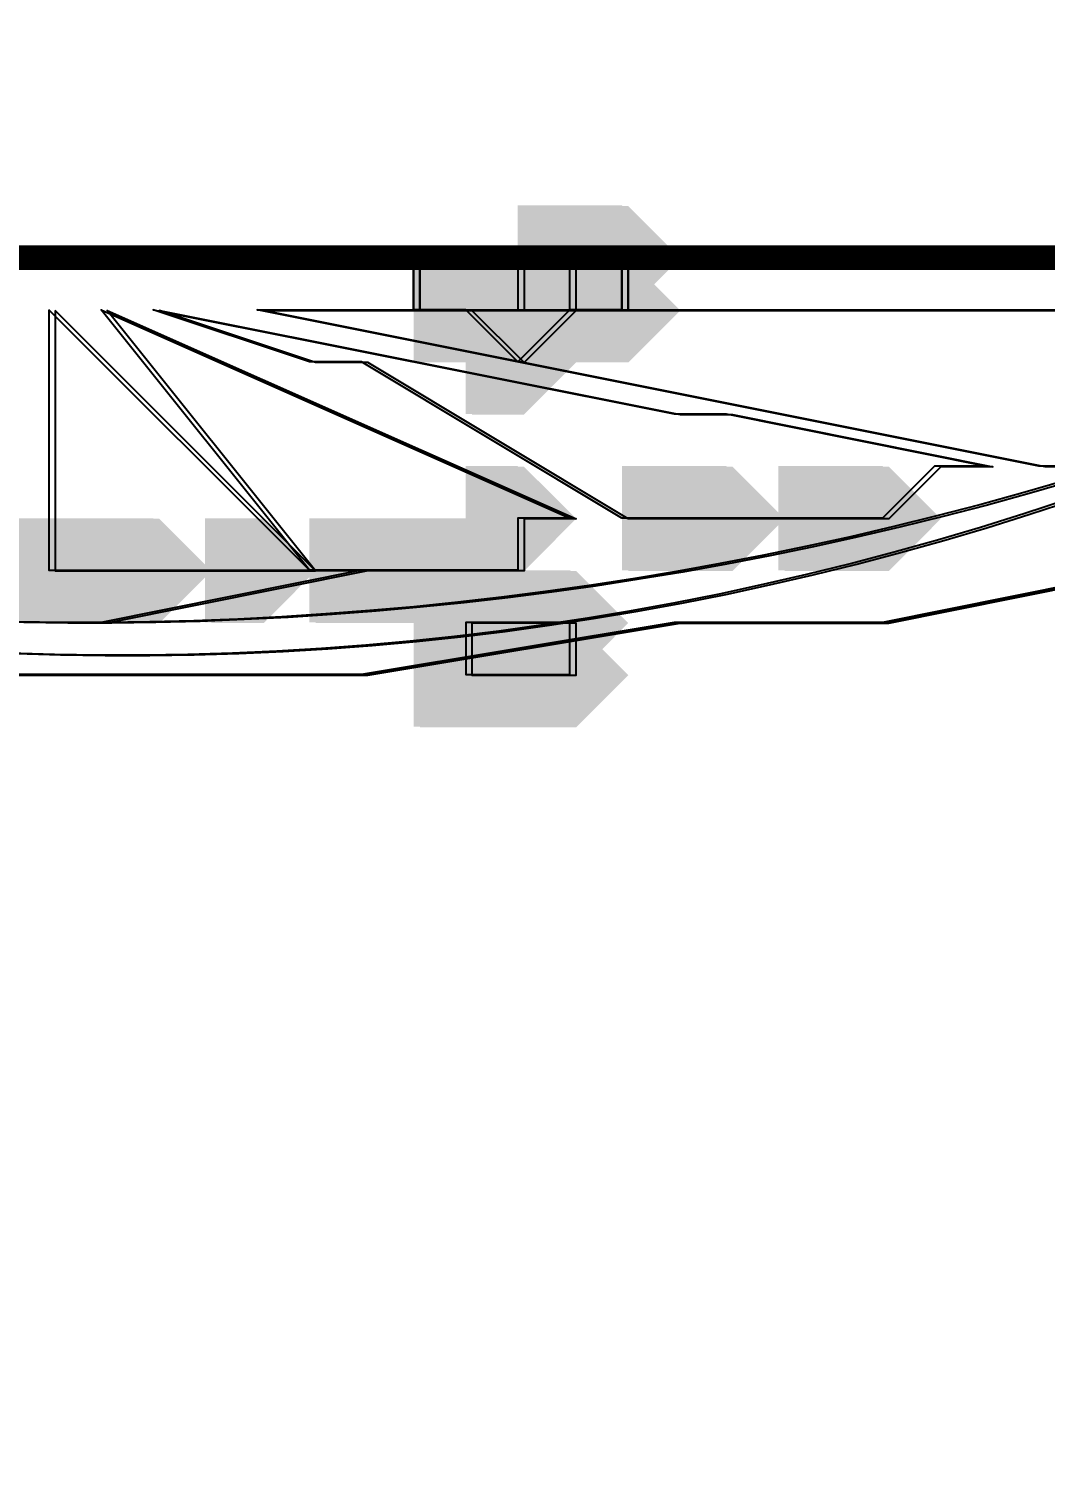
# Model space of a CAD drawing. Header units: millimetres. Extents: x -8689834 to 9419935, y 0 to 135940.
# Drawn here: x -61958.3 to -61875.7, y 117976.7 to 118093.3 of the extents above; entities that cross this region are included whole.
import ezdxf
from ezdxf import colors
from ezdxf.entities.mleader import LeaderData, LeaderLine
from ezdxf.math import Vec2, Vec3

# ---------------------------------------------------------------- set-up
doc = ezdxf.new("R2010")
doc.units = ezdxf.units.MM
doc.header["$MEASUREMENT"] = 0
doc.layers.get('0').update_dxf_attribs({"color": 250, "lineweight": 9})
doc.layers.add('АР_Отметки', color=250, linetype='Continuous', lineweight=15)
doc.layers.add('ТХ_обор_бытовое', color=14, linetype='Continuous')
doc.layers.get('0').freeze()
doc.styles.add('ISOCPEUR', font='isocpeur.ttf', dxfattribs={"width": 0.7})

# ---------------------------------------------------------------- blocks, each defined once
blk = doc.blocks.new('_DotSmall')
at = {"color": 0, "linetype": 'ByBlock', "const_width": 0.5}
blk.add_lwpolyline([(-0.0625, 0, 1), (0.0625, 0, 1)], format="xyb", close=True, dxfattribs=at)
blk = doc.blocks.new('У300')
at = {"layer": 'ТХ_обор_бытовое', "transparency": 33554559}
for points in [[(-230567.39, 67307.71), (-230571.63, 67307.71), (-230571.63, 67303.48), (-230567.39, 67299.24), (-230563.16, 67303.48), (-230563.16, 67307.71)], [(-230567.45, 67307.2), (-230571.68, 67307.2), (-230571.68, 67302.97), (-230567.45, 67298.73), (-230563.21, 67302.97), (-230563.21, 67307.2)], [(-230567.45, 67302.97), (-230571.68, 67302.97), (-230571.68, 67298.73), (-230567.45, 67294.5), (-230563.21, 67298.73), (-230563.21, 67302.97)], [(-230567.45, 67302.97), (-230571.68, 67302.97), (-230571.68, 67298.73), (-230567.45, 67294.5), (-230563.21, 67298.73), (-230563.21, 67302.97)], [(-230567.39, 67303.48), (-230571.63, 67303.48), (-230571.63, 67299.24), (-230567.39, 67295.01), (-230563.16, 67299.24), (-230563.16, 67303.48)], [(-230567.39, 67303.48), (-230571.63, 67303.48), (-230571.63, 67299.24), (-230567.39, 67295.01), (-230563.16, 67299.24), (-230563.16, 67303.48)], [(-230567.39, 67299.24), (-230571.63, 67299.24), (-230571.63, 67295.01), (-230567.39, 67290.78), (-230563.16, 67295.01), (-230563.16, 67299.24)], [(-230567.39, 67299.24), (-230571.63, 67299.24), (-230571.63, 67295.01), (-230567.39, 67290.78), (-230563.16, 67295.01), (-230563.16, 67299.24)], [(-230567.39, 67299.24), (-230571.63, 67299.24), (-230571.63, 67295.01), (-230567.39, 67290.78), (-230563.16, 67295.01), (-230563.16, 67299.24)], [(-230567.39, 67299.24), (-230571.63, 67299.24), (-230571.63, 67295.01), (-230567.39, 67290.78), (-230563.16, 67295.01), (-230563.16, 67299.24)], [(-230567.45, 67298.73), (-230571.68, 67298.73), (-230571.68, 67294.5), (-230567.45, 67290.27), (-230563.21, 67294.5), (-230563.21, 67298.73)], [(-230567.45, 67298.73), (-230571.68, 67298.73), (-230571.68, 67294.5), (-230567.45, 67290.27), (-230563.21, 67294.5), (-230563.21, 67298.73)], [(-230567.45, 67298.73), (-230571.68, 67298.73), (-230571.68, 67294.5), (-230567.45, 67290.27), (-230563.21, 67294.5), (-230563.21, 67298.73)], [(-230567.45, 67298.73), (-230571.68, 67298.73), (-230571.68, 67294.5), (-230567.45, 67290.27), (-230563.21, 67294.5), (-230563.21, 67298.73)], [(-230567.45, 67290.27), (-230571.68, 67290.27), (-230571.68, 67286.03), (-230567.45, 67281.8), (-230563.21, 67286.03), (-230563.21, 67290.27)], [(-230567.39, 67290.78), (-230571.63, 67290.78), (-230571.63, 67286.54), (-230567.39, 67282.31), (-230563.16, 67286.54), (-230563.16, 67290.78)], [(-230567.45, 67281.8), (-230571.68, 67281.8), (-230571.68, 67277.57), (-230567.45, 67273.33), (-230563.21, 67277.57), (-230563.21, 67281.8)], [(-230567.45, 67281.8), (-230571.68, 67281.8), (-230571.68, 67277.57), (-230567.45, 67273.33), (-230563.21, 67277.57), (-230563.21, 67281.8)], [(-230567.39, 67282.31), (-230571.63, 67282.31), (-230571.63, 67278.08), (-230567.39, 67273.84), (-230563.16, 67278.08), (-230563.16, 67282.31)], [(-230567.39, 67282.31), (-230571.63, 67282.31), (-230571.63, 67278.08), (-230567.39, 67273.84), (-230563.16, 67278.08), (-230563.16, 67282.31)], [(-230567.45, 67277.57), (-230571.68, 67277.57), (-230571.68, 67273.33), (-230567.45, 67269.1), (-230563.21, 67273.33), (-230563.21, 67277.57)], [(-230567.39, 67278.08), (-230571.63, 67278.08), (-230571.63, 67273.84), (-230567.39, 67269.61), (-230563.16, 67273.84), (-230563.16, 67278.08)], [(-230575.86, 67273.84), (-230580.09, 67273.84), (-230580.09, 67269.61), (-230575.86, 67265.38), (-230571.63, 67269.61), (-230571.63, 67273.84)], [(-230575.86, 67273.84), (-230580.09, 67273.84), (-230580.09, 67269.61), (-230575.86, 67265.38), (-230571.63, 67269.61), (-230571.63, 67273.84)], [(-230567.39, 67273.84), (-230571.63, 67273.84), (-230571.63, 67269.61), (-230567.39, 67265.38), (-230563.16, 67269.61), (-230563.16, 67273.84)], [(-230546.23, 67273.84), (-230550.46, 67273.84), (-230550.46, 67269.61), (-230546.23, 67265.38), (-230541.99, 67269.61), (-230541.99, 67273.84)], [(-230546.23, 67273.84), (-230550.46, 67273.84), (-230550.46, 67269.61), (-230546.23, 67265.38), (-230541.99, 67269.61), (-230541.99, 67273.84)], [(-230546.23, 67273.84), (-230550.46, 67273.84), (-230550.46, 67269.61), (-230546.23, 67265.38), (-230541.99, 67269.61), (-230541.99, 67273.84)], [(-230546.23, 67273.84), (-230550.46, 67273.84), (-230550.46, 67269.61), (-230546.23, 67265.38), (-230541.99, 67269.61), (-230541.99, 67273.84)], [(-230575.91, 67273.33), (-230580.15, 67273.33), (-230580.15, 67269.1), (-230575.91, 67264.87), (-230571.68, 67269.1), (-230571.68, 67273.33)], [(-230575.91, 67273.33), (-230580.15, 67273.33), (-230580.15, 67269.1), (-230575.91, 67264.87), (-230571.68, 67269.1), (-230571.68, 67273.33)], [(-230567.45, 67273.33), (-230571.68, 67273.33), (-230571.68, 67269.1), (-230567.45, 67264.87), (-230563.21, 67269.1), (-230563.21, 67273.33)], [(-230546.28, 67273.33), (-230550.51, 67273.33), (-230550.51, 67269.1), (-230546.28, 67264.87), (-230542.05, 67269.1), (-230542.05, 67273.33)], [(-230546.28, 67273.33), (-230550.51, 67273.33), (-230550.51, 67269.1), (-230546.28, 67264.87), (-230542.05, 67269.1), (-230542.05, 67273.33)], [(-230546.28, 67273.33), (-230550.51, 67273.33), (-230550.51, 67269.1), (-230546.28, 67264.87), (-230542.05, 67269.1), (-230542.05, 67273.33)], [(-230546.28, 67273.33), (-230550.51, 67273.33), (-230550.51, 67269.1), (-230546.28, 67264.87), (-230542.05, 67269.1), (-230542.05, 67273.33)], [(-230575.91, 67269.1), (-230580.15, 67269.1), (-230580.15, 67264.87), (-230575.91, 67260.63), (-230571.68, 67264.87), (-230571.68, 67269.1)], [(-230575.91, 67269.1), (-230580.15, 67269.1), (-230580.15, 67264.87), (-230575.91, 67260.63), (-230571.68, 67264.87), (-230571.68, 67269.1)], [(-230575.91, 67269.1), (-230580.15, 67269.1), (-230580.15, 67264.87), (-230575.91, 67260.63), (-230571.68, 67264.87), (-230571.68, 67269.1)], [(-230575.91, 67269.1), (-230580.15, 67269.1), (-230580.15, 67264.87), (-230575.91, 67260.63), (-230571.68, 67264.87), (-230571.68, 67269.1)], [(-230575.91, 67269.1), (-230580.15, 67269.1), (-230580.15, 67264.87), (-230575.91, 67260.63), (-230571.68, 67264.87), (-230571.68, 67269.1)], [(-230575.91, 67269.1), (-230580.15, 67269.1), (-230580.15, 67264.87), (-230575.91, 67260.63), (-230571.68, 67264.87), (-230571.68, 67269.1)], [(-230575.91, 67269.1), (-230580.15, 67269.1), (-230580.15, 67264.87), (-230575.91, 67260.63), (-230571.68, 67264.87), (-230571.68, 67269.1)], [(-230575.91, 67269.1), (-230580.15, 67269.1), (-230580.15, 67264.87), (-230575.91, 67260.63), (-230571.68, 67264.87), (-230571.68, 67269.1)], [(-230575.91, 67269.1), (-230580.15, 67269.1), (-230580.15, 67264.87), (-230575.91, 67260.63), (-230571.68, 67264.87), (-230571.68, 67269.1)], [(-230575.86, 67269.61), (-230580.09, 67269.61), (-230580.09, 67265.38), (-230575.86, 67261.14), (-230571.63, 67265.38), (-230571.63, 67269.61)], [(-230575.86, 67269.61), (-230580.09, 67269.61), (-230580.09, 67265.38), (-230575.86, 67261.14), (-230571.63, 67265.38), (-230571.63, 67269.61)], [(-230575.86, 67269.61), (-230580.09, 67269.61), (-230580.09, 67265.38), (-230575.86, 67261.14), (-230571.63, 67265.38), (-230571.63, 67269.61)], [(-230575.86, 67269.61), (-230580.09, 67269.61), (-230580.09, 67265.38), (-230575.86, 67261.14), (-230571.63, 67265.38), (-230571.63, 67269.61)], [(-230575.86, 67269.61), (-230580.09, 67269.61), (-230580.09, 67265.38), (-230575.86, 67261.14), (-230571.63, 67265.38), (-230571.63, 67269.61)], [(-230575.86, 67269.61), (-230580.09, 67269.61), (-230580.09, 67265.38), (-230575.86, 67261.14), (-230571.63, 67265.38), (-230571.63, 67269.61)], [(-230575.86, 67269.61), (-230580.09, 67269.61), (-230580.09, 67265.38), (-230575.86, 67261.14), (-230571.63, 67265.38), (-230571.63, 67269.61)], [(-230575.86, 67269.61), (-230580.09, 67269.61), (-230580.09, 67265.38), (-230575.86, 67261.14), (-230571.63, 67265.38), (-230571.63, 67269.61)], [(-230575.86, 67269.61), (-230580.09, 67269.61), (-230580.09, 67265.38), (-230575.86, 67261.14), (-230571.63, 67265.38), (-230571.63, 67269.61)], [(-230571.68, 67269.1), (-230575.91, 67269.1), (-230575.91, 67264.87), (-230571.68, 67260.63), (-230567.45, 67264.87), (-230567.45, 67269.1)], [(-230571.68, 67269.1), (-230575.91, 67269.1), (-230575.91, 67264.87), (-230571.68, 67260.63), (-230567.45, 67264.87), (-230567.45, 67269.1)], [(-230571.68, 67269.1), (-230575.91, 67269.1), (-230575.91, 67264.87), (-230571.68, 67260.63), (-230567.45, 67264.87), (-230567.45, 67269.1)], [(-230571.68, 67269.1), (-230575.91, 67269.1), (-230575.91, 67264.87), (-230571.68, 67260.63), (-230567.45, 67264.87), (-230567.45, 67269.1)], [(-230571.68, 67269.1), (-230575.91, 67269.1), (-230575.91, 67264.87), (-230571.68, 67260.63), (-230567.45, 67264.87), (-230567.45, 67269.1)], [(-230571.68, 67269.1), (-230575.91, 67269.1), (-230575.91, 67264.87), (-230571.68, 67260.63), (-230567.45, 67264.87), (-230567.45, 67269.1)], [(-230571.68, 67269.1), (-230575.91, 67269.1), (-230575.91, 67264.87), (-230571.68, 67260.63), (-230567.45, 67264.87), (-230567.45, 67269.1)], [(-230571.68, 67269.1), (-230575.91, 67269.1), (-230575.91, 67264.87), (-230571.68, 67260.63), (-230567.45, 67264.87), (-230567.45, 67269.1)], [(-230571.68, 67269.1), (-230575.91, 67269.1), (-230575.91, 67264.87), (-230571.68, 67260.63), (-230567.45, 67264.87), (-230567.45, 67269.1)], [(-230571.63, 67269.61), (-230575.86, 67269.61), (-230575.86, 67265.38), (-230571.63, 67261.14), (-230567.39, 67265.38), (-230567.39, 67269.61)], [(-230571.63, 67269.61), (-230575.86, 67269.61), (-230575.86, 67265.38), (-230571.63, 67261.14), (-230567.39, 67265.38), (-230567.39, 67269.61)], [(-230571.63, 67269.61), (-230575.86, 67269.61), (-230575.86, 67265.38), (-230571.63, 67261.14), (-230567.39, 67265.38), (-230567.39, 67269.61)], [(-230571.63, 67269.61), (-230575.86, 67269.61), (-230575.86, 67265.38), (-230571.63, 67261.14), (-230567.39, 67265.38), (-230567.39, 67269.61)], [(-230571.63, 67269.61), (-230575.86, 67269.61), (-230575.86, 67265.38), (-230571.63, 67261.14), (-230567.39, 67265.38), (-230567.39, 67269.61)], [(-230571.63, 67269.61), (-230575.86, 67269.61), (-230575.86, 67265.38), (-230571.63, 67261.14), (-230567.39, 67265.38), (-230567.39, 67269.61)], [(-230571.63, 67269.61), (-230575.86, 67269.61), (-230575.86, 67265.38), (-230571.63, 67261.14), (-230567.39, 67265.38), (-230567.39, 67269.61)], [(-230571.63, 67269.61), (-230575.86, 67269.61), (-230575.86, 67265.38), (-230571.63, 67261.14), (-230567.39, 67265.38), (-230567.39, 67269.61)], [(-230571.63, 67269.61), (-230575.86, 67269.61), (-230575.86, 67265.38), (-230571.63, 67261.14), (-230567.39, 67265.38), (-230567.39, 67269.61)], [(-230563.21, 67269.1), (-230567.45, 67269.1), (-230567.45, 67264.87), (-230563.21, 67260.63), (-230558.98, 67264.87), (-230558.98, 67269.1)], [(-230563.16, 67269.61), (-230567.39, 67269.61), (-230567.39, 67265.38), (-230563.16, 67261.14), (-230558.93, 67265.38), (-230558.93, 67269.61)], [(-230550.51, 67269.1), (-230554.75, 67269.1), (-230554.75, 67264.87), (-230550.51, 67260.63), (-230546.28, 67264.87), (-230546.28, 67269.1)], [(-230550.51, 67269.1), (-230554.75, 67269.1), (-230554.75, 67264.87), (-230550.51, 67260.63), (-230546.28, 67264.87), (-230546.28, 67269.1)], [(-230550.46, 67269.61), (-230554.69, 67269.61), (-230554.69, 67265.38), (-230550.46, 67261.14), (-230546.23, 67265.38), (-230546.23, 67269.61)], [(-230550.46, 67269.61), (-230554.69, 67269.61), (-230554.69, 67265.38), (-230550.46, 67261.14), (-230546.23, 67265.38), (-230546.23, 67269.61)], [(-230546.28, 67269.1), (-230550.51, 67269.1), (-230550.51, 67264.87), (-230546.28, 67260.63), (-230542.05, 67264.87), (-230542.05, 67269.1)], [(-230546.28, 67269.1), (-230550.51, 67269.1), (-230550.51, 67264.87), (-230546.28, 67260.63), (-230542.05, 67264.87), (-230542.05, 67269.1)], [(-230546.23, 67269.61), (-230550.46, 67269.61), (-230550.46, 67265.38), (-230546.23, 67261.14), (-230541.99, 67265.38), (-230541.99, 67269.61)], [(-230546.23, 67269.61), (-230550.46, 67269.61), (-230550.46, 67265.38), (-230546.23, 67261.14), (-230541.99, 67265.38), (-230541.99, 67269.61)], [(-230575.86, 67265.38), (-230580.09, 67265.38), (-230580.09, 67261.14), (-230575.86, 67256.91), (-230571.63, 67261.14), (-230571.63, 67265.38)], [(-230575.86, 67265.38), (-230580.09, 67265.38), (-230580.09, 67261.14), (-230575.86, 67256.91), (-230571.63, 67261.14), (-230571.63, 67265.38)], [(-230575.86, 67265.38), (-230580.09, 67265.38), (-230580.09, 67261.14), (-230575.86, 67256.91), (-230571.63, 67261.14), (-230571.63, 67265.38)], [(-230575.86, 67265.38), (-230580.09, 67265.38), (-230580.09, 67261.14), (-230575.86, 67256.91), (-230571.63, 67261.14), (-230571.63, 67265.38)], [(-230575.86, 67265.38), (-230580.09, 67265.38), (-230580.09, 67261.14), (-230575.86, 67256.91), (-230571.63, 67261.14), (-230571.63, 67265.38)], [(-230571.63, 67265.38), (-230575.86, 67265.38), (-230575.86, 67261.14), (-230571.63, 67256.91), (-230567.39, 67261.14), (-230567.39, 67265.38)], [(-230571.63, 67265.38), (-230575.86, 67265.38), (-230575.86, 67261.14), (-230571.63, 67256.91), (-230567.39, 67261.14), (-230567.39, 67265.38)], [(-230571.63, 67265.38), (-230575.86, 67265.38), (-230575.86, 67261.14), (-230571.63, 67256.91), (-230567.39, 67261.14), (-230567.39, 67265.38)], [(-230546.23, 67265.38), (-230550.46, 67265.38), (-230550.46, 67261.14), (-230546.23, 67256.91), (-230541.99, 67261.14), (-230541.99, 67265.38)], [(-230546.23, 67265.38), (-230550.46, 67265.38), (-230550.46, 67261.14), (-230546.23, 67256.91), (-230541.99, 67261.14), (-230541.99, 67265.38)], [(-230541.99, 67265.38), (-230546.23, 67265.38), (-230546.23, 67261.14), (-230541.99, 67256.91), (-230537.76, 67261.14), (-230537.76, 67265.38)], [(-230575.91, 67264.87), (-230580.15, 67264.87), (-230580.15, 67260.63), (-230575.91, 67256.4), (-230571.68, 67260.63), (-230571.68, 67264.87)], [(-230575.91, 67264.87), (-230580.15, 67264.87), (-230580.15, 67260.63), (-230575.91, 67256.4), (-230571.68, 67260.63), (-230571.68, 67264.87)], [(-230575.91, 67264.87), (-230580.15, 67264.87), (-230580.15, 67260.63), (-230575.91, 67256.4), (-230571.68, 67260.63), (-230571.68, 67264.87)], [(-230575.91, 67264.87), (-230580.15, 67264.87), (-230580.15, 67260.63), (-230575.91, 67256.4), (-230571.68, 67260.63), (-230571.68, 67264.87)], [(-230575.91, 67264.87), (-230580.15, 67264.87), (-230580.15, 67260.63), (-230575.91, 67256.4), (-230571.68, 67260.63), (-230571.68, 67264.87)], [(-230571.68, 67264.87), (-230575.91, 67264.87), (-230575.91, 67260.63), (-230571.68, 67256.4), (-230567.45, 67260.63), (-230567.45, 67264.87)], [(-230571.68, 67264.87), (-230575.91, 67264.87), (-230575.91, 67260.63), (-230571.68, 67256.4), (-230567.45, 67260.63), (-230567.45, 67264.87)], [(-230571.68, 67264.87), (-230575.91, 67264.87), (-230575.91, 67260.63), (-230571.68, 67256.4), (-230567.45, 67260.63), (-230567.45, 67264.87)], [(-230546.28, 67264.87), (-230550.51, 67264.87), (-230550.51, 67260.63), (-230546.28, 67256.4), (-230542.05, 67260.63), (-230542.05, 67264.87)], [(-230546.28, 67264.87), (-230550.51, 67264.87), (-230550.51, 67260.63), (-230546.28, 67256.4), (-230542.05, 67260.63), (-230542.05, 67264.87)], [(-230542.05, 67264.87), (-230546.28, 67264.87), (-230546.28, 67260.63), (-230542.05, 67256.4), (-230537.81, 67260.63), (-230537.81, 67264.87)], [(-230546.23, 67261.14), (-230550.46, 67261.14), (-230550.46, 67256.91), (-230546.23, 67252.68), (-230541.99, 67256.91), (-230541.99, 67261.14)], [(-230546.23, 67261.14), (-230550.46, 67261.14), (-230550.46, 67256.91), (-230546.23, 67252.68), (-230541.99, 67256.91), (-230541.99, 67261.14)], [(-230541.99, 67261.14), (-230546.23, 67261.14), (-230546.23, 67256.91), (-230541.99, 67252.68), (-230537.76, 67256.91), (-230537.76, 67261.14)], [(-230541.99, 67261.14), (-230546.23, 67261.14), (-230546.23, 67256.91), (-230541.99, 67252.68), (-230537.76, 67256.91), (-230537.76, 67261.14)], [(-230546.28, 67260.63), (-230550.51, 67260.63), (-230550.51, 67256.4), (-230546.28, 67252.17), (-230542.05, 67256.4), (-230542.05, 67260.63)], [(-230546.28, 67260.63), (-230550.51, 67260.63), (-230550.51, 67256.4), (-230546.28, 67252.17), (-230542.05, 67256.4), (-230542.05, 67260.63)], [(-230542.05, 67260.63), (-230546.28, 67260.63), (-230546.28, 67256.4), (-230542.05, 67252.17), (-230537.81, 67256.4), (-230537.81, 67260.63)], [(-230542.05, 67260.63), (-230546.28, 67260.63), (-230546.28, 67256.4), (-230542.05, 67252.17), (-230537.81, 67256.4), (-230537.81, 67260.63)], [(-230563.21, 67256.4), (-230567.45, 67256.4), (-230567.45, 67252.17), (-230563.21, 67247.93), (-230558.98, 67252.17), (-230558.98, 67256.4)], [(-230563.16, 67256.91), (-230567.39, 67256.91), (-230567.39, 67252.68), (-230563.16, 67248.44), (-230558.93, 67252.68), (-230558.93, 67256.91)], [(-230563.16, 67252.68), (-230567.39, 67252.68), (-230567.39, 67248.44), (-230563.16, 67244.21), (-230558.93, 67248.44), (-230558.93, 67252.68)], [(-230563.21, 67252.17), (-230567.45, 67252.17), (-230567.45, 67247.93), (-230563.21, 67243.7), (-230558.98, 67247.93), (-230558.98, 67252.17)], [(-230563.21, 67243.7), (-230567.45, 67243.7), (-230567.45, 67239.47), (-230563.21, 67235.23), (-230558.98, 67239.47), (-230558.98, 67243.7)], [(-230563.16, 67244.21), (-230567.39, 67244.21), (-230567.39, 67239.98), (-230563.16, 67235.74), (-230558.93, 67239.98), (-230558.93, 67244.21)], [(-230563.16, 67239.98), (-230567.39, 67239.98), (-230567.39, 67235.74), (-230563.16, 67231.51), (-230558.93, 67235.74), (-230558.93, 67239.98)], [(-230563.21, 67239.47), (-230567.45, 67239.47), (-230567.45, 67235.23), (-230563.21, 67231), (-230558.98, 67235.23), (-230558.98, 67239.47)]]:
    blk.add_hatch(color=256, dxfattribs=at).paths.add_polyline_path(points)
at = {"layer": 'ТХ_обор_бытовое', "const_width": 2}
blk.add_lwpolyline([(-230216.03, 67468.58), (-230216.03, 67142.61), (-230541.99, 67142.61), (-230541.99, 67468.58)], close=True, dxfattribs=at)
at = {"layer": 'ТХ_обор_бытовое', "elevation": -0.56}
for points in [[(-230567.45, 67214.07), (-230571.68, 67235.23), (-230571.68, 67252.17), (-230575.91, 67277.57), (-230575.91, 67298.73), (-230575.91, 67324.13), (-230575.91, 67345.3), (-230571.68, 67366.47), (-230567.45, 67383.4), (-230563.21, 67400.33)], [(-230563.21, 67400.33), (-230567.45, 67383.4), (-230571.68, 67366.47), (-230575.91, 67345.3), (-230575.91, 67324.13), (-230575.91, 67298.73), (-230575.91, 67277.57), (-230571.68, 67252.17), (-230571.68, 67235.23), (-230567.45, 67214.07)], [(-230567.45, 67214.07), (-230571.68, 67235.23), (-230571.68, 67252.17), (-230575.91, 67277.57), (-230575.91, 67298.73), (-230575.91, 67324.13), (-230575.91, 67345.3), (-230571.68, 67366.47), (-230567.45, 67383.4), (-230563.21, 67400.33), (-230558.98, 67413.03), (-230554.75, 67421.5), (-230542.05, 67429.97)], [(-230571.68, 67366.47), (-230575.91, 67345.3), (-230575.91, 67324.13), (-230575.91, 67298.73), (-230575.91, 67277.57)], [(-230567.45, 67277.57), (-230571.68, 67298.73)], [(-230542.05, 67264.87), (-230546.28, 67264.87), (-230546.28, 67260.63), (-230542.05, 67260.63)]]:
    blk.add_lwpolyline(points, dxfattribs=at)
at = {"layer": 'ТХ_обор_бытовое'}
for points in [[(-230567.39, 67214.58), (-230571.63, 67235.74), (-230571.63, 67252.68), (-230575.86, 67278.08), (-230575.86, 67299.24), (-230575.86, 67324.64), (-230575.86, 67345.81), (-230571.63, 67366.98), (-230567.39, 67383.91), (-230563.16, 67400.85)], [(-230563.16, 67400.85), (-230567.39, 67383.91), (-230571.63, 67366.98), (-230575.86, 67345.81), (-230575.86, 67324.64), (-230575.86, 67299.24), (-230575.86, 67278.08), (-230571.63, 67252.68), (-230571.63, 67235.74), (-230567.39, 67214.58)], [(-230567.39, 67214.58), (-230571.63, 67235.74), (-230571.63, 67252.68), (-230575.86, 67278.08), (-230575.86, 67299.24), (-230575.86, 67324.64), (-230575.86, 67345.81), (-230571.63, 67366.98), (-230567.39, 67383.91), (-230563.16, 67400.85), (-230558.93, 67413.55), (-230554.69, 67422.01), (-230541.99, 67430.48)], [(-230571.63, 67366.98), (-230575.86, 67345.81), (-230575.86, 67324.64), (-230575.86, 67299.24), (-230575.86, 67278.08)], [(-230567.39, 67278.08), (-230571.63, 67299.24)], [(-230541.99, 67265.38), (-230546.23, 67265.38), (-230546.23, 67261.14), (-230541.99, 67261.14)]]:
    blk.add_lwpolyline(points, dxfattribs=at)
at = {"layer": 'ТХ_обор_бытовое', "elevation": -0.56}
blk.add_lwpolyline([(-230546.28, 67417.27), (-230542.05, 67417.27, 0.248454), (-230550.51, 67192.9, -0.207133)], format="xyb", close=True, dxfattribs=at)
at = {"layer": 'ТХ_обор_бытовое'}
blk.add_lwpolyline([(-230546.23, 67417.78), (-230541.99, 67417.78, 0.248454), (-230550.46, 67193.41, -0.207133)], format="xyb", close=True, dxfattribs=at)
at = {"layer": 'ТХ_обор_бытовое', "elevation": -0.56}
for points in [[(-230546.28, 67302.97), (-230567.45, 67302.97), (-230567.45, 67298.73), (-230567.45, 67294.5), (-230567.45, 67290.27), (-230567.45, 67286.03), (-230567.45, 67281.8)], [(-230567.45, 67269.1), (-230567.45, 67273.33), (-230567.45, 67277.57), (-230567.45, 67281.8), (-230546.28, 67298.73), (-230563.21, 67260.63), (-230563.21, 67264.87), (-230567.45, 67264.87)], [(-230563.21, 67256.4), (-230550.51, 67277.57), (-230550.51, 67281.8), (-230546.28, 67294.5), (-230554.75, 67252.17), (-230554.75, 67247.93), (-230558.98, 67226.77), (-230558.98, 67231), (-230563.21, 67235.23), (-230563.21, 67239.47), (-230563.21, 67243.7), (-230563.21, 67247.93), (-230563.21, 67252.17)], [(-230546.28, 67192.9), (-230546.28, 67197.13), (-230550.51, 67201.37), (-230554.75, 67205.6), (-230554.75, 67209.83), (-230558.98, 67214.07), (-230558.98, 67218.3), (-230558.98, 67222.53), (-230546.28, 67286.03)], [(-230542.05, 67256.4), (-230546.28, 67256.4), (-230546.28, 67260.63), (-230550.51, 67264.87), (-230546.28, 67269.1), (-230546.28, 67273.33), (-230542.05, 67273.33), (-230546.28, 67273.33), (-230546.28, 67269.1), (-230550.51, 67264.87), (-230546.28, 67260.63), (-230546.28, 67256.4)], [(-230571.68, 67264.87), (-230571.68, 67269.1), (-230575.91, 67269.1), (-230575.91, 67264.87), (-230575.91, 67260.63), (-230571.68, 67260.63)]]:
    blk.add_lwpolyline(points, close=True, dxfattribs=at)
at = {"layer": 'ТХ_обор_бытовое'}
for points in [[(-230546.23, 67303.48), (-230567.39, 67303.48), (-230567.39, 67299.24), (-230567.39, 67295.01), (-230567.39, 67290.78), (-230567.39, 67286.54), (-230567.39, 67282.31)], [(-230567.39, 67269.61), (-230567.39, 67273.84), (-230567.39, 67278.08), (-230567.39, 67282.31), (-230546.23, 67299.24), (-230563.16, 67261.14), (-230563.16, 67265.38), (-230567.39, 67265.38)], [(-230563.16, 67256.91), (-230550.46, 67278.08), (-230550.46, 67282.31), (-230546.23, 67295.01), (-230554.69, 67252.68), (-230554.69, 67248.44), (-230558.93, 67227.28), (-230558.93, 67231.51), (-230563.16, 67235.74), (-230563.16, 67239.98), (-230563.16, 67244.21), (-230563.16, 67248.44), (-230563.16, 67252.68)], [(-230546.23, 67193.41), (-230546.23, 67197.64), (-230550.46, 67201.88), (-230554.69, 67206.11), (-230554.69, 67210.34), (-230558.93, 67214.58), (-230558.93, 67218.81), (-230558.93, 67223.04), (-230546.23, 67286.54)], [(-230541.99, 67256.91), (-230546.23, 67256.91), (-230546.23, 67261.14), (-230550.46, 67265.38), (-230546.23, 67269.61), (-230546.23, 67273.84), (-230541.99, 67273.84), (-230546.23, 67273.84), (-230546.23, 67269.61), (-230550.46, 67265.38), (-230546.23, 67261.14), (-230546.23, 67256.91)], [(-230571.63, 67265.38), (-230571.63, 67269.61), (-230575.86, 67269.61), (-230575.86, 67265.38), (-230575.86, 67261.14), (-230571.63, 67261.14)]]:
    blk.add_lwpolyline(points, close=True, dxfattribs=at)

msp = doc.modelspace()

# ---------------------------------------------------------------- block references
at = {"layer": 'ТХ_обор_бытовое', "rotation": 90}
msp.add_blockref('У300', (5346.85, 348616.75), dxfattribs=at)

# ---------------------------------------------------------------- leaders
at = {"layer": 'АР_Отметки'}
ml = msp.add_multileader_mtext('Standard', dxfattribs=at)
ml.set_content('0,000', color=256, style='ISOCPEUR')
ml.set_leader_properties(color=256, linetype='Continuous', lineweight=-1)
ml.set_arrow_properties(name='DOTSMALL')
ml.build(insert=Vec2(0, 0))
ml.multileader.update_dxf_attribs({"has_text_frame": 1, "text_left_attachment_type": 4, "text_right_attachment_type": 4, "dogleg_length": 100, "arrow_head_size": 180})
ctx = ml.context
ctx.base_point, ctx.char_height, ctx.arrow_head_size, ctx.landing_gap_size, ctx.plane_origin = Vec3(-187276.8, 132110.09), 250, 180, 50, Vec3(-190337.17, 129966.69)
ctx.left_attachment, ctx.right_attachment = 4, 4
notes = []
notes.append((ctx, [(0, (0, 0, 0), (0, 0), (1, 0), 1, [])]))
ctx.mtext.insert, ctx.mtext.width, ctx.mtext.line_spacing_style, ctx.mtext.flow_direction = Vec3(-187226.8, 132443.42), 852.697, 2, 5
ml = msp.add_multileader_mtext('Standard', dxfattribs=at)
ml.set_content('-1,200', color=256, style='ISOCPEUR')
ml.set_leader_properties(color=256, linetype='Continuous', lineweight=-1)
ml.set_arrow_properties(name='DOTSMALL')
ml.build(insert=Vec2(0, 0))
ml.multileader.update_dxf_attribs({"has_text_frame": 1, "text_left_attachment_type": 4, "text_right_attachment_type": 4, "dogleg_length": 100, "arrow_head_size": 180})
ctx = ml.context
ctx.base_point, ctx.char_height, ctx.arrow_head_size, ctx.landing_gap_size, ctx.plane_origin = Vec3(-177720.76, 129646.89), 250, 180, 50, Vec3(-177813.33, 129547.88)
ctx.left_attachment, ctx.right_attachment = 4, 4
notes.append((ctx, [(0, (0, 0, 0), (0, 0), (1, 0), 1, [])]))
ctx.mtext.insert, ctx.mtext.width, ctx.mtext.line_spacing_style, ctx.mtext.flow_direction = Vec3(-177670.76, 129980.22), 852.697, 2, 5
ml = msp.add_multileader_mtext('Standard', dxfattribs=at)
ml.set_content('0,000', color=256, style='ISOCPEUR')
ml.set_leader_properties(color=256, linetype='Continuous', lineweight=-1)
ml.set_arrow_properties(name='DOTSMALL')
ml.build(insert=Vec2(0, 0))
ml.multileader.update_dxf_attribs({"has_text_frame": 1, "text_left_attachment_type": 4, "text_right_attachment_type": 4, "dogleg_length": 100, "arrow_head_size": 180})
ctx = ml.context
ctx.base_point, ctx.char_height, ctx.arrow_head_size, ctx.landing_gap_size, ctx.plane_origin = Vec3(-185687.62, 129607.04), 250, 180, 50, Vec3(-188747.98, 127463.65)
ctx.left_attachment, ctx.right_attachment = 4, 4
notes.append((ctx, [(0, (0, 0, 0), (0, 0), (1, 0), 1, [])]))
ctx.mtext.insert, ctx.mtext.width, ctx.mtext.line_spacing_style, ctx.mtext.flow_direction = Vec3(-185637.62, 129940.37), 852.697, 2, 5
ml = msp.add_multileader_mtext('Standard', dxfattribs=at)
ml.set_content('Л.4', color=256, style='ISOCPEUR')
ml.set_leader_properties(color=256, linetype='Continuous', lineweight=-1)
ml.set_arrow_properties(name='DOTSMALL')
ml.build(insert=Vec2(0, 0))
ml.multileader.update_dxf_attribs({"has_text_frame": 1, "text_left_attachment_type": 4, "text_right_attachment_type": 4, "dogleg_length": 100, "arrow_head_size": 180})
ctx = ml.context
ctx.base_point, ctx.char_height, ctx.arrow_head_size, ctx.landing_gap_size, ctx.plane_origin = Vec3(-184816.28, 129601.58), 250, 180, 50, Vec3(-159580.37, 117978.47)
ctx.left_attachment, ctx.right_attachment = 4, 4
notes.append((ctx, [(0, (0, 0, 0), (0, 0), (1, 0), 1, [])]))
ctx.mtext.insert, ctx.mtext.width, ctx.mtext.line_spacing_style, ctx.mtext.flow_direction = Vec3(-184766.28, 129934.92), 852.697, 2, 5
ml = msp.add_multileader_mtext('Standard', dxfattribs=at)
ml.set_content('-1,140', color=256, style='ISOCPEUR')
ml.set_leader_properties(color=256, linetype='Continuous', lineweight=-1)
ml.set_arrow_properties(name='DOTSMALL')
ml.build(insert=Vec2(0, 0))
ml.multileader.update_dxf_attribs({"has_text_frame": 1, "text_left_attachment_type": 4, "text_right_attachment_type": 4, "dogleg_length": 100, "arrow_head_size": 180})
ctx = ml.context
ctx.base_point, ctx.char_height, ctx.arrow_head_size, ctx.landing_gap_size, ctx.plane_origin = Vec3(-180313.72, 128673.32, 0), 250, 180, 50, Vec3(-180395.12, 128959.46, 0)
ctx.left_attachment, ctx.right_attachment = 4, 4
notes.append((ctx, [(0, (0, 0, 0), (0, 0), (1, 0), 1, [])]))
ctx.mtext.insert, ctx.mtext.width, ctx.mtext.line_spacing_style, ctx.mtext.flow_direction = Vec3(-180263.72, 129006.66, 0), 852.697, 2, 5
ml = msp.add_multileader_mtext('Standard', dxfattribs=at)
ml.set_content('0,000', color=256, style='ISOCPEUR')
ml.set_leader_properties(color=256, linetype='Continuous', lineweight=-1)
ml.set_arrow_properties(name='DOTSMALL')
ml.build(insert=Vec2(0, 0))
ml.multileader.update_dxf_attribs({"has_text_frame": 1, "text_left_attachment_type": 4, "text_right_attachment_type": 4, "dogleg_length": 100, "arrow_head_size": 180})
ctx = ml.context
ctx.base_point, ctx.char_height, ctx.arrow_head_size, ctx.landing_gap_size, ctx.plane_origin = Vec3(-187382.8, 126393.44), 250, 180, 50, Vec3(-190443.17, 124250.05)
ctx.left_attachment, ctx.right_attachment = 4, 4
notes.append((ctx, [(0, (0, 0, 0), (0, 0), (1, 0), 1, [])]))
ctx.mtext.insert, ctx.mtext.width, ctx.mtext.line_spacing_style, ctx.mtext.flow_direction = Vec3(-187332.8, 126726.78), 852.697, 2, 5
ml = msp.add_multileader_mtext('Standard', dxfattribs=at)
ml.set_content('Л.5', color=256, style='ISOCPEUR')
ml.set_leader_properties(color=256, linetype='Continuous', lineweight=-1)
ml.set_arrow_properties(name='DOTSMALL')
ml.build(insert=Vec2(0, 0))
ml.multileader.update_dxf_attribs({"has_text_frame": 1, "text_left_attachment_type": 4, "text_right_attachment_type": 4, "dogleg_length": 100, "arrow_head_size": 180})
ctx = ml.context
ctx.base_point, ctx.char_height, ctx.arrow_head_size, ctx.landing_gap_size, ctx.plane_origin = Vec3(-156726.19, 125681.95), 250, 180, 50, Vec3(-131490.27, 114058.83)
ctx.left_attachment, ctx.right_attachment = 4, 4
notes.append((ctx, [(0, (0, 0, 0), (0, 0), (1, 0), 1, [])]))
ctx.mtext.insert, ctx.mtext.width, ctx.mtext.line_spacing_style, ctx.mtext.flow_direction = Vec3(-156676.19, 126015.28), 852.697, 2, 5
ml = msp.add_multileader_mtext('Standard', dxfattribs=at)
ml.set_content('0,000', color=256, style='ISOCPEUR')
ml.set_leader_properties(color=256, linetype='Continuous', lineweight=-1)
ml.set_arrow_properties(name='DOTSMALL')
ml.build(insert=Vec2(0, 0))
ml.multileader.update_dxf_attribs({"has_text_frame": 1, "text_left_attachment_type": 4, "text_right_attachment_type": 4, "dogleg_length": 100, "arrow_head_size": 180})
ctx = ml.context
ctx.base_point, ctx.char_height, ctx.arrow_head_size, ctx.landing_gap_size, ctx.plane_origin = Vec3(-204826.27, 122318.21), 250, 180, 50, Vec3(-207886.64, 120174.82)
ctx.left_attachment, ctx.right_attachment = 4, 4
notes.append((ctx, [(0, (0, 0, 0), (0, 0), (1, 0), 1, [])]))
ctx.mtext.insert, ctx.mtext.width, ctx.mtext.line_spacing_style, ctx.mtext.flow_direction = Vec3(-204776.27, 122651.55), 852.697, 2, 5
ml = msp.add_multileader_mtext('Standard', dxfattribs=at)
ml.set_content('{\\W0.8;-2,730}', color=256, style='ISOCPEUR')
ml.set_leader_properties(color=256, linetype='Continuous', lineweight=-1)
ml.set_arrow_properties(name='DOTSMALL')
ml.build(insert=Vec2(0, 0))
ml.multileader.update_dxf_attribs({"has_text_frame": 1, "text_left_attachment_type": 4, "text_right_attachment_type": 4, "dogleg_length": 100, "arrow_head_size": 180})
ctx = ml.context
ctx.base_point, ctx.char_height, ctx.arrow_head_size, ctx.landing_gap_size, ctx.plane_origin = Vec3(-314791.32, 121809.02, 0), 250, 180, 50, Vec3(-319449.83, 117956.71, 0)
ctx.left_attachment, ctx.right_attachment = 4, 4
notes.append((ctx, [(0, (0, 0, 0), (0, 0), (1, 0), 1, [])]))
ctx.mtext.insert, ctx.mtext.width, ctx.mtext.defined_height, ctx.mtext.line_spacing_style, ctx.mtext.flow_direction = Vec3(-314741.32, 122142.35, 0), 769.989, 343.89, 2, 5
ml = msp.add_multileader_mtext('Standard', dxfattribs=at)
ml.set_content('{\\W0.8;-2,430}', color=256, style='ISOCPEUR')
ml.set_leader_properties(color=256, linetype='Continuous', lineweight=-1)
ml.set_arrow_properties(name='DOTSMALL')
ml.build(insert=Vec2(0, 0))
ml.multileader.update_dxf_attribs({"has_text_frame": 1, "text_left_attachment_type": 4, "text_right_attachment_type": 4, "dogleg_length": 100, "arrow_head_size": 180})
ctx = ml.context
ctx.base_point, ctx.char_height, ctx.arrow_head_size, ctx.landing_gap_size, ctx.plane_origin = Vec3(-301002.25, 120038.58), 250, 180, 50, Vec3(-299949.55, 118383.41)
ctx.left_attachment, ctx.right_attachment = 4, 4
notes.append((ctx, [(0, (0, 0, 0), (0, 0), (1, 0), 1, [])]))
ctx.mtext.insert, ctx.mtext.width, ctx.mtext.line_spacing_style, ctx.mtext.flow_direction = Vec3(-300952.25, 120371.92), 852.697, 2, 5
ml = msp.add_multileader_mtext('Standard', dxfattribs=at)
ml.set_content('0,000', color=256, style='ISOCPEUR')
ml.set_leader_properties(color=256, linetype='Continuous', lineweight=-1)
ml.set_arrow_properties(name='DOTSMALL')
ml.build(insert=Vec2(0, 0))
ml.multileader.update_dxf_attribs({"has_text_frame": 1, "text_left_attachment_type": 4, "text_right_attachment_type": 4, "dogleg_length": 100, "arrow_head_size": 180})
ctx = ml.context
ctx.base_point, ctx.char_height, ctx.arrow_head_size, ctx.landing_gap_size, ctx.plane_origin = Vec3(-153675.48, 119954.63), 250, 180, 50, Vec3(-156735.84, 117811.23)
ctx.left_attachment, ctx.right_attachment = 4, 4
notes.append((ctx, [(0, (0, 0, 0), (0, 0), (1, 0), 1, [])]))
ctx.mtext.insert, ctx.mtext.width, ctx.mtext.line_spacing_style, ctx.mtext.flow_direction = Vec3(-153625.48, 120287.96), 852.697, 2, 5
ml = msp.add_multileader_mtext('Standard', dxfattribs=at)
ml.set_content('0,000', color=256, style='ISOCPEUR')
ml.set_leader_properties(color=256, linetype='Continuous', lineweight=-1)
ml.set_arrow_properties(name='DOTSMALL')
ml.build(insert=Vec2(0, 0))
ml.multileader.update_dxf_attribs({"has_text_frame": 1, "text_left_attachment_type": 4, "text_right_attachment_type": 4, "dogleg_length": 100, "arrow_head_size": 180})
ctx = ml.context
ctx.base_point, ctx.char_height, ctx.arrow_head_size, ctx.landing_gap_size, ctx.plane_origin = Vec3(-156471.47, 119797.63), 250, 180, 50, Vec3(-159531.84, 117654.24)
ctx.left_attachment, ctx.right_attachment = 4, 4
notes.append((ctx, [(0, (0, 0, 0), (0, 0), (1, 0), 1, [])]))
ctx.mtext.insert, ctx.mtext.width, ctx.mtext.line_spacing_style, ctx.mtext.flow_direction = Vec3(-156421.47, 120130.97), 852.697, 2, 5
for ctx, leaders in notes:
    for number, flags, end, landing, length, lines in leaders:
        leader = LeaderData()
        leader.index, (leader.has_last_leader_line, leader.has_dogleg_vector, leader.attachment_direction) = number, flags
        leader.last_leader_point, leader.dogleg_vector, leader.dogleg_length = Vec3(end), Vec3(landing), length
        for number, points, colour, breaks in lines:
            line = LeaderLine()
            line.index, line.vertices, line.color, line.breaks = number, Vec3.list(points), colors.encode_raw_color(colour), breaks
            leader.lines.append(line)
        ctx.leaders.append(leader)

doc.saveas('drawing.dxf')
